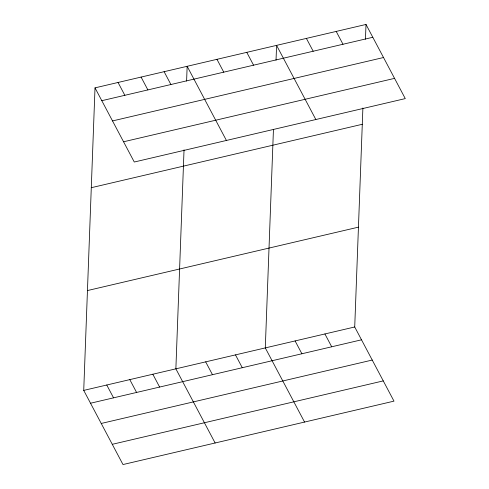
<?xml version="1.0" encoding="UTF-8"?>
<svg xmlns="http://www.w3.org/2000/svg" width="489" height="489" viewBox="0 0 489 489"><rect width="100%" height="100%" fill="white"/><g stroke="black" fill="none" stroke-linecap="round" stroke-linejoin="round"><path stroke-width="0.73" d="M362.893 108.014L354.721 326.982L393.987 401.139L122.99 464.55L83.729 390.399L95.013 87.861L366.01 24.45L405.271 98.601L134.279 162.018L95.013 87.861M184.035 149.866L175.869 368.834L215.129 442.991M186.602 81.095L187.153 66.302L226.413 140.453M273.437 129.683L265.295 347.911L304.555 422.062M276.028 60.165L276.585 45.379L315.845 119.53M365.46 39.242L366.01 24.45M101.81 100.691L372.801 37.28M112.525 120.93L383.517 57.519M123.564 141.779L394.556 78.368M91.29 187.697L362.288 124.285M87.452 290.564L358.449 227.147M83.729 390.399L354.721 326.982M90.52 403.229L361.518 339.812M101.235 423.462L372.233 360.051M112.274 444.312L383.272 380.9M336.2 31.424L342.991 44.255M306.389 38.399L313.186 51.229M246.774 52.354L253.565 65.184M216.963 59.328L223.754 72.158M324.916 333.963L331.707 346.787M164.121 71.694L170.912 84.524M295.105 340.937L301.896 353.767M141.083 77.085L147.88 89.915M118.051 82.47L124.842 95.3M235.484 354.886L242.275 367.716M205.673 361.86L212.47 374.69M152.831 374.226L159.622 387.056M129.799 379.617L136.59 392.447M106.761 385.008L113.558 397.838"/></g></svg>
